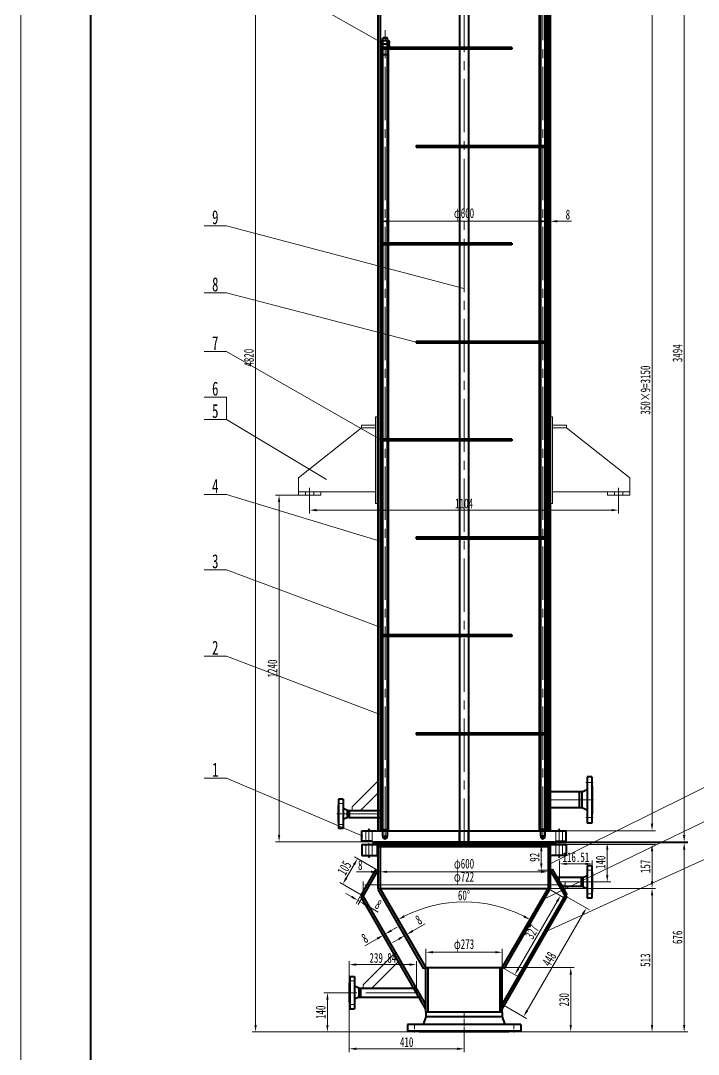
# Model space of a CAD drawing. Header units: millimetres. Extents: x 18786 to 26278, y -7394 to 15571.
# Drawn here: x 18786.2 to 19028.3, y -7113.3 to -6743.8 of the extents above; entities that cross this region are included whole.
import ezdxf

# ---------------------------------------------------------------- set-up
doc = ezdxf.new("R2010")
doc.units = ezdxf.units.MM
doc.linetypes.add('ACAD_ISO02W100', pattern=[15, 12, -3])
doc.linetypes.add('CENTER2', pattern=[28.575, 19.05, -3.175, 3.175, -3.175])
for name, color, linetype, lineweight in [('中心线', 1, 'CENTER2', 13), ('尺寸线', 5, 'Continuous', 13), ('文字', 6, 'Continuous', 13), ('粗实线', 7, 'Continuous', 40), ('细实线', 3, 'Continuous', 13), ('虚线', 8, 'ACAD_ISO02W100', 13), ('辅助线', 4, 'Continuous', 13)]:
    doc.layers.add(name, color=color, linetype=linetype, lineweight=lineweight)
doc.styles.add('样式1', font='', dxfattribs={"width": 0.67})
doc.styles.get('样式1').set_extended_font_data('NSimSun')
doc.dimstyles.new('ISO-25（10）', dxfattribs={"dimtxt": 3.5, "dimasz": 2.5, "dimexe": 1.25, "dimexo": 0, "dimtad": 1, "dimlfac": 10, "dimdsep": 46, "dimtxsty": '样式1', "dimcen": 0, "dimclrd": 256, "dimclre": 256, "dimclrt": 256, "dimazin": 2, "dimtfac": 1, "dimtmove": 0, "dimatfit": 3, "dimfxl": 1.25, "dimlwd": -1, "dimlwe": -1, "dimarcsym": 0})

# ---------------------------------------------------------------- blocks, each defined once
blk = doc.blocks.new('WN50-1')
at = {"layer": '中心线'}
for p, q in [((-62.5, 3), (-62.5, -23)), ((62.5, 3), (62.5, -23))]:
    blk.add_line(p, q, dxfattribs=at)
at = {"layer": '粗实线'}
for p, q in [((-49.3, 0), (-51.3, -2)), ((49.3, 0), (-49.3, 0)), ((49.3, 0), (51.3, -2)), ((-82.5, -2), (-82.5, -18)), ((82.5, -2), (-82.5, -2)), ((82.5, -18), (-82.5, -18)), ((-36.8, -18), (-28.5, -37)), ((28.5, -37), (37.2, -18)), ((82.5, -2), (82.5, -18)), ((-28.5, -37), (-28.5, -45)), ((28.5, -37), (-28.5, -37)), ((-28.5, -45), (28.5, -45)), ((28.5, -37), (28.5, -45))]:
    blk.add_line(p, q, dxfattribs=at)
blk = doc.blocks.new('WN20-1')
at = {"layer": '中心线'}
for p, q in [((-37.5, -20), (-37.5, 0)), ((0, -42), (0, 4)), ((37.5, -20), (37.5, 0))]:
    blk.add_line(p, q, dxfattribs=at)
at = {"layer": '粗实线'}
for p, q in [((-31, -2), (-29, 0)), ((-29, 0), (29, 0)), ((31, -2), (29, 0)), ((-52.5, -2), (52.5, -2)), ((-52.5, -18), (-52.5, -2)), ((-52.5, -18), (52.5, -18)), ((-12.5, -34), (-20, -18)), ((12.5, -34), (-12.5, -34)), ((-12.5, -34), (-12.5, -40)), ((12.5, -34), (20, -18)), ((12.5, -40), (12.5, -34)), ((52.5, -18), (52.5, -2)), ((-12.5, -40), (12.5, -40))]:
    blk.add_line(p, q, dxfattribs=at)
blk = doc.blocks.new('A$C75AC62F1')
at = {"layer": '粗实线'}
for p, q in [((0, 3.5), (0, 8.5)), ((27.4, 12), (4.6, 12)), ((27.4, 0), (4.6, 0)), ((8, 1.4), (8, 10.6)), ((24, 1.4), (24, 10.6)), ((32, 3.5), (32, 8.5))]:
    blk.add_line(p, q, dxfattribs=at)
for centre, radius, start, end in [((4.6, 7.2), 4.81, 45.6182, 164.3366), ((4.6, 4.8), 4.81, 195.6634, 314.3818), ((16, -12), 24, 70.5288, 109.4712), ((16, 24), 24, 250.5288, 289.4712), ((27.4, 7.2), 4.81, 15.6634, 134.3818), ((27.4, 4.8), 4.81, 225.6182, 344.3366)]:
    blk.add_arc(centre, radius, start, end, dxfattribs=at)
blk = doc.blocks.new('耳座C2-2')
at = {"layer": '中心线'}
blk.add_line((0, 2.6), (0, -1.4), dxfattribs=at)
at = {"layer": '细实线'}
for p, q in [((-24.2, 28), (-23.6, 28)), ((-24.2, 28), (-24.2, -3)), ((-23.6, 28), (-23.6, -3)), ((-23.6, 25), (-18.6, 25)), ((-23.6, 24), (-18.6, 24)), ((-18.6, 24), (-18.6, 25)), ((4, 6.2), (-18.6, 24)), ((4, 1.2), (4, 6.2)), ((4, 1.2), (-23.6, 1.2)), ((-4, 1.2), (-4, 0)), ((4, 0), (-4, 0)), ((4, 1.2), (4, 0)), ((-24.2, -3), (-23.6, -3))]:
    blk.add_line(p, q, dxfattribs=at)
at = {"layer": '虚线'}
for p, q in [((-1.5, 1.2), (-1.5, 0)), ((1.5, 1.2), (1.5, 0))]:
    blk.add_line(p, q, dxfattribs=at)
blk = doc.blocks.new('*D122')
at = {"layer": 'Defpoints', "color": 0}
for p in [(18974.57, -6815.48), (18914.57, -6818.39), (18974.57, -6818.39)]:
    blk.add_point(p, dxfattribs=at)
at = {"layer": '尺寸线'}
for p, q in [((18914.57, -6818.39), (18914.57, -6814.23)), ((18917.07, -6815.48), (18972.07, -6815.48)), ((18974.57, -6818.39), (18974.57, -6814.23))]:
    blk.add_line(p, q, dxfattribs=at)
for points in [[(18917.07, -6815.07), (18917.07, -6815.9), (18914.57, -6815.48)], [(18972.07, -6815.07), (18972.07, -6815.9), (18974.57, -6815.48)]]:
    blk.add_solid(points, dxfattribs=at)
at = {"layer": '尺寸线', "insert": (18944.57, -6813.04), "char_height": 3.5, "attachment_point": 5, "style": '样式1'}
blk.add_mtext('φ600', dxfattribs=at)
blk = doc.blocks.new('*D123')
at = {"layer": 'Defpoints', "color": 0}
for p in [(18870.09, -6623.24), (18937.36, -6623.24), (18928.57, -7105.24)]:
    blk.add_point(p, dxfattribs=at)
at = {"layer": '尺寸线'}
for p, q in [((18937.36, -6623.24), (18868.84, -6623.24)), ((18870.09, -7102.74), (18870.09, -6625.74)), ((18928.57, -7105.24), (18868.84, -7105.24))]:
    blk.add_line(p, q, dxfattribs=at)
for points in [[(18869.67, -6625.74), (18870.5, -6625.74), (18870.09, -6623.24)], [(18869.67, -7102.74), (18870.5, -7102.74), (18870.09, -7105.24)]]:
    blk.add_solid(points, dxfattribs=at)
at = {"layer": '尺寸线', "insert": (18867.71, -6864.24), "char_height": 3.5, "attachment_point": 5, "rotation": 90, "style": '样式1'}
blk.add_mtext('4820', dxfattribs=at)
blk = doc.blocks.new('*D124')
at = {"layer": 'Defpoints', "color": 0}
for p in [(18974.27, -6718.34), (18974.57, -7033.34), (19011.74, -7033.34)]:
    blk.add_point(p, dxfattribs=at)
at = {"layer": '尺寸线'}
for p, q in [((18974.27, -6718.34), (19012.99, -6718.34)), ((19011.74, -6720.84), (19011.74, -7030.84)), ((18974.57, -7033.34), (19012.99, -7033.34))]:
    blk.add_line(p, q, dxfattribs=at)
for points in [[(19011.32, -6720.84), (19012.16, -6720.84), (19011.74, -6718.34)], [(19011.32, -7030.84), (19012.16, -7030.84), (19011.74, -7033.34)]]:
    blk.add_solid(points, dxfattribs=at)
at = {"layer": '尺寸线', "insert": (19009.37, -6875.84), "char_height": 3.5, "attachment_point": 5, "rotation": 90, "style": '样式1'}
blk.add_mtext('350×9=3150', dxfattribs=at)
blk = doc.blocks.new('*D125')
at = {"layer": 'Defpoints', "color": 0}
for p in [(18976.88, -6687.94), (18976.67, -7037.34), (19023.22, -7037.34)]:
    blk.add_point(p, dxfattribs=at)
at = {"layer": '尺寸线'}
for p, q in [((18976.88, -6687.94), (19024.47, -6687.94)), ((19023.22, -6690.44), (19023.22, -7034.84)), ((18976.67, -7037.34), (19024.47, -7037.34))]:
    blk.add_line(p, q, dxfattribs=at)
for points in [[(19022.8, -6690.44), (19023.64, -6690.44), (19023.22, -6687.94)], [(19022.8, -7034.84), (19023.64, -7034.84), (19023.22, -7037.34)]]:
    blk.add_solid(points, dxfattribs=at)
at = {"layer": '尺寸线', "insert": (19020.85, -6862.64), "char_height": 3.5, "attachment_point": 5, "rotation": 90, "style": '样式1'}
blk.add_mtext('3494', dxfattribs=at)
blk = doc.blocks.new('*D120')
at = {"layer": 'Defpoints', "color": 0}
for p in [(18889.37, -6913.68), (18999.77, -6913.68), (18999.77, -6918.74)]:
    blk.add_point(p, dxfattribs=at)
at = {"layer": '尺寸线'}
for p, q in [((18889.37, -6913.68), (18889.37, -6919.99)), ((18999.77, -6913.68), (18999.77, -6919.99)), ((18891.87, -6918.74), (18997.27, -6918.74))]:
    blk.add_line(p, q, dxfattribs=at)
for points in [[(18891.87, -6918.32), (18891.87, -6919.15), (18889.37, -6918.74)], [(18997.27, -6918.32), (18997.27, -6919.15), (18999.77, -6918.74)]]:
    blk.add_solid(points, dxfattribs=at)
at = {"layer": '尺寸线', "insert": (18944.57, -6916.36), "char_height": 3.5, "attachment_point": 5, "style": '样式1'}
blk.add_mtext('1104', dxfattribs=at)
blk = doc.blocks.new('*D121')
at = {"layer": 'Defpoints', "color": 0}
for p in [(18885.37, -6913.34), (18878.48, -7037.34), (18912.47, -7037.34)]:
    blk.add_point(p, dxfattribs=at)
at = {"layer": '尺寸线'}
for p, q in [((18885.37, -6913.34), (18877.23, -6913.34)), ((18878.48, -6915.84), (18878.48, -7034.84)), ((18912.47, -7037.34), (18877.23, -7037.34))]:
    blk.add_line(p, q, dxfattribs=at)
for points in [[(18878.07, -6915.84), (18878.9, -6915.84), (18878.48, -6913.34)], [(18878.07, -7034.84), (18878.9, -7034.84), (18878.48, -7037.34)]]:
    blk.add_solid(points, dxfattribs=at)
at = {"layer": '尺寸线', "insert": (18876.11, -6975.34), "char_height": 3.5, "attachment_point": 5, "rotation": 90, "style": '样式1'}
blk.add_mtext('1240', dxfattribs=at)
blk = doc.blocks.new('WN250-1')
at = {"layer": '中心线'}
for p, q in [((-177.5, -30), (-177.5, 2)), ((0, -74), (0, 6)), ((177.5, -30), (177.5, 2))]:
    blk.add_line(p, q, dxfattribs=at)
at = {"layer": '粗实线'}
for p, q in [((-160, 0), (160, 0)), ((-202.5, -2), (202.5, -2)), ((-202.5, -26), (-202.5, -2)), ((-202.5, -26), (202.5, -26)), ((-162, -2), (-160, 0)), ((-136.5, -54), (-146, -26)), ((136.5, -54), (146, -26)), ((162, -2), (160, 0)), ((202.5, -26), (202.5, -2)), ((-136.5, -54), (136.5, -54)), ((-136.5, -70), (-136.5, -54)), ((-136.5, -70), (136.5, -70)), ((136.5, -70), (136.5, -54))]:
    blk.add_line(p, q, dxfattribs=at)
blk = doc.blocks.new('WN25-1')
at = {"layer": '中心线'}
for p, q in [((-42.5, 1), (-42.5, -21)), ((42.5, 1), (42.5, -21))]:
    blk.add_line(p, q, dxfattribs=at)
at = {"layer": '粗实线'}
for p, q in [((-34, 0), (-36, -2)), ((-34, 0), (34, 0)), ((34, 0), (36, -2)), ((-57.5, -2), (57.5, -2)), ((-57.5, -2), (-57.5, -18)), ((-57.5, -18), (57.5, -18)), ((-16, -34), (-23, -18)), ((-16, -34), (16, -34)), ((-16, -34), (16, -34)), ((-16, -34), (-16, -40)), ((16, -34), (23, -18)), ((16, -34), (16, -40)), ((57.5, -2), (57.5, -18)), ((-16, -40), (16, -40)), ((-16, -40), (16, -40))]:
    blk.add_line(p, q, dxfattribs=at)
blk = doc.blocks.new('*D129')
at = {"layer": 'Defpoints', "color": 0}
for p in [(18958.22, -7076.78), (18930.92, -7085.62), (18958.22, -7085.62)]:
    blk.add_point(p, dxfattribs=at)
at = {"layer": '尺寸线'}
for p, q in [((18930.92, -7085.62), (18930.92, -7075.53)), ((18958.22, -7085.62), (18958.22, -7075.53)), ((18933.42, -7076.78), (18955.72, -7076.78))]:
    blk.add_line(p, q, dxfattribs=at)
for points in [[(18933.42, -7076.36), (18933.42, -7077.19), (18930.92, -7076.78)], [(18955.72, -7076.36), (18955.72, -7077.19), (18958.22, -7076.78)]]:
    blk.add_solid(points, dxfattribs=at)
at = {"layer": '尺寸线', "insert": (18944.57, -7074.33), "char_height": 3.5, "attachment_point": 5, "style": '样式1'}
blk.add_mtext('φ273', dxfattribs=at)
blk = doc.blocks.new('*D130')
at = {"layer": 'Defpoints', "color": 0}
for p in [(18974.57, -7048.02), (18914.57, -7049.89), (18974.57, -7049.89)]:
    blk.add_point(p, dxfattribs=at)
at = {"layer": '尺寸线'}
for p, q in [((18914.57, -7049.89), (18914.57, -7046.77)), ((18917.07, -7048.02), (18972.07, -7048.02)), ((18974.57, -7049.89), (18974.57, -7046.77))]:
    blk.add_line(p, q, dxfattribs=at)
for points in [[(18917.07, -7047.6), (18917.07, -7048.44), (18914.57, -7048.02)], [(18972.07, -7047.6), (18972.07, -7048.44), (18974.57, -7048.02)]]:
    blk.add_solid(points, dxfattribs=at)
at = {"layer": '尺寸线', "insert": (18944.57, -7045.58), "char_height": 3.5, "attachment_point": 5, "style": '样式1'}
blk.add_mtext('φ600', dxfattribs=at)
blk = doc.blocks.new('*D131')
at = {"layer": 'Defpoints', "color": 0}
for p in [(18913.77, -7048.02), (18913.77, -7049.82), (18914.57, -7049.82)]:
    blk.add_point(p, dxfattribs=at)
at = {"layer": '尺寸线'}
for p, q in [((18911.27, -7048.02), (18906.19, -7048.02)), ((18913.77, -7049.82), (18913.77, -7046.77)), ((18914.57, -7048.02), (18913.77, -7048.02)), ((18914.57, -7049.82), (18914.57, -7046.77)), ((18917.07, -7048.02), (18919.57, -7048.02))]:
    blk.add_line(p, q, dxfattribs=at)
for points in [[(18911.27, -7047.6), (18911.27, -7048.44), (18913.77, -7048.02)], [(18917.07, -7047.6), (18917.07, -7048.44), (18914.57, -7048.02)]]:
    blk.add_solid(points, dxfattribs=at)
at = {"layer": '尺寸线', "insert": (18907.48, -7045.65), "char_height": 3.5, "attachment_point": 5, "style": '样式1'}
blk.add_mtext('8', dxfattribs=at)
blk = doc.blocks.new('*D132')
at = {"layer": 'Defpoints', "color": 0}
for p in [(18972.17, -7038.24), (18975.47, -7038.24), (18975.37, -7047.44)]:
    blk.add_point(p, dxfattribs=at)
at = {"layer": '尺寸线'}
for p, q in [((18975.47, -7038.24), (18970.92, -7038.24)), ((18972.17, -7044.94), (18972.17, -7040.74)), ((18975.37, -7047.44), (18970.92, -7047.44))]:
    blk.add_line(p, q, dxfattribs=at)
for points in [[(18971.75, -7040.74), (18972.58, -7040.74), (18972.17, -7038.24)], [(18971.75, -7044.94), (18972.58, -7044.94), (18972.17, -7047.44)]]:
    blk.add_solid(points, dxfattribs=at)
at = {"layer": '尺寸线', "insert": (18969.79, -7042.84), "char_height": 3.5, "attachment_point": 5, "rotation": 90, "style": '样式1'}
blk.add_mtext('92', dxfattribs=at)
blk = doc.blocks.new('*D133')
at = {"layer": 'Defpoints', "color": 0}
for p in [(18976.23, -7037.64), (18989.49, -7051.64), (18995.73, -7051.64)]:
    blk.add_point(p, dxfattribs=at)
at = {"layer": '尺寸线'}
for p, q in [((18976.23, -7037.64), (18996.98, -7037.64)), ((18995.73, -7040.14), (18995.73, -7049.14)), ((18989.49, -7051.64), (18996.98, -7051.64))]:
    blk.add_line(p, q, dxfattribs=at)
for points in [[(18995.32, -7040.14), (18996.15, -7040.14), (18995.73, -7037.64)], [(18995.32, -7049.14), (18996.15, -7049.14), (18995.73, -7051.64)]]:
    blk.add_solid(points, dxfattribs=at)
at = {"layer": '尺寸线', "insert": (18993.36, -7044.64), "char_height": 3.5, "attachment_point": 5, "rotation": 90, "style": '样式1'}
blk.add_mtext('140', dxfattribs=at)
blk = doc.blocks.new('*D134')
at = {"layer": 'Defpoints', "color": 0}
for p in [(18990.37, -7045.18), (18978.72, -7051.64), (18990.37, -7051.64)]:
    blk.add_point(p, dxfattribs=at)
at = {"layer": '尺寸线'}
for p, q in [((18978.72, -7051.64), (18978.72, -7043.93)), ((18981.22, -7045.18), (18987.87, -7045.18)), ((18990.37, -7051.64), (18990.37, -7043.93))]:
    blk.add_line(p, q, dxfattribs=at)
for points in [[(18981.22, -7044.76), (18981.22, -7045.59), (18978.72, -7045.18)], [(18987.87, -7044.76), (18987.87, -7045.59), (18990.37, -7045.18)]]:
    blk.add_solid(points, dxfattribs=at)
at = {"layer": '尺寸线', "insert": (18984.54, -7042.8), "char_height": 3.5, "attachment_point": 5, "style": '样式1'}
blk.add_mtext('116.51', dxfattribs=at)
blk = doc.blocks.new('*D135')
at = {"layer": 'Defpoints', "color": 0}
for p in [(18976.67, -7037.64), (18960.57, -7105.24), (19023.22, -7105.24)]:
    blk.add_point(p, dxfattribs=at)
at = {"layer": '尺寸线'}
for p, q in [((18976.67, -7037.64), (19024.47, -7037.64)), ((19023.22, -7040.14), (19023.22, -7102.74)), ((18960.57, -7105.24), (19024.47, -7105.24))]:
    blk.add_line(p, q, dxfattribs=at)
for points in [[(19022.8, -7040.14), (19023.64, -7040.14), (19023.22, -7037.64)], [(19022.8, -7102.74), (19023.64, -7102.74), (19023.22, -7105.24)]]:
    blk.add_solid(points, dxfattribs=at)
at = {"layer": '尺寸线', "insert": (19020.85, -7071.44), "char_height": 3.5, "attachment_point": 5, "rotation": 90, "style": '样式1'}
blk.add_mtext('676', dxfattribs=at)
blk = doc.blocks.new('*D136')
at = {"layer": 'Defpoints', "color": 0}
for p in [(18974.07, -7038.24), (18970.6, -7053.94), (19011.74, -7053.94)]:
    blk.add_point(p, dxfattribs=at)
at = {"layer": '尺寸线'}
for p, q in [((18974.07, -7038.24), (19012.99, -7038.24)), ((19011.74, -7040.74), (19011.74, -7051.44)), ((18970.6, -7053.94), (19012.99, -7053.94))]:
    blk.add_line(p, q, dxfattribs=at)
for points in [[(19011.32, -7040.74), (19012.16, -7040.74), (19011.74, -7038.24)], [(19011.32, -7051.44), (19012.16, -7051.44), (19011.74, -7053.94)]]:
    blk.add_solid(points, dxfattribs=at)
at = {"layer": '尺寸线', "insert": (19009.37, -7046.09), "char_height": 3.5, "attachment_point": 5, "rotation": 90, "style": '样式1'}
blk.add_mtext('157', dxfattribs=at)
blk = doc.blocks.new('*D137')
at = {"layer": 'Defpoints', "color": 0}
for p in [(18971.22, -7053.94), (18960.57, -7105.24), (19011.74, -7105.24)]:
    blk.add_point(p, dxfattribs=at)
at = {"layer": '尺寸线'}
for p, q in [((18971.22, -7053.94), (19012.99, -7053.94)), ((19011.74, -7056.44), (19011.74, -7102.74)), ((18960.57, -7105.24), (19012.99, -7105.24))]:
    blk.add_line(p, q, dxfattribs=at)
for points in [[(19011.32, -7056.44), (19012.16, -7056.44), (19011.74, -7053.94)], [(19011.32, -7102.74), (19012.16, -7102.74), (19011.74, -7105.24)]]:
    blk.add_solid(points, dxfattribs=at)
at = {"layer": '尺寸线', "insert": (19009.37, -7079.59), "char_height": 3.5, "attachment_point": 5, "rotation": 90, "style": '样式1'}
blk.add_mtext('513', dxfattribs=at)
blk = doc.blocks.new('*D138')
at = {"layer": 'Defpoints', "color": 0}
for p in [(18908.62, -7054.75), (18909.31, -7055.15), (18907.31, -7058.62)]:
    blk.add_point(p, dxfattribs=at)
at = {"layer": '尺寸线'}
for p, q in [((18904.45, -7056.97), (18902.29, -7055.72)), ((18908.62, -7054.75), (18905.99, -7059.3)), ((18909.31, -7055.15), (18906.69, -7059.7)), ((18906.62, -7058.22), (18907.31, -7058.62)), ((18909.48, -7059.87), (18913.88, -7062.41))]:
    blk.add_line(p, q, dxfattribs=at)
for points in [[(18904.66, -7056.61), (18904.25, -7057.33), (18906.62, -7058.22)], [(18909.69, -7059.51), (18909.27, -7060.23), (18907.31, -7058.62)]]:
    blk.add_solid(points, dxfattribs=at)
at = {"layer": '尺寸线', "insert": (18913.95, -7059.71), "char_height": 3.5, "attachment_point": 5, "rotation": 330, "style": '样式1'}
blk.add_mtext('8', dxfattribs=at)
blk = doc.blocks.new('*D139')
at = {"layer": 'Defpoints', "color": 0}
for p in [(18914.86, -7069.26), (18915.56, -7068.86), (18915.69, -7070.69)]:
    blk.add_point(p, dxfattribs=at)
at = {"layer": '尺寸线'}
for p, q in [((18918.55, -7069.04), (18920.72, -7067.79)), ((18913.53, -7071.94), (18909.13, -7074.48)), ((18914.86, -7069.26), (18916.32, -7071.78)), ((18915.56, -7068.86), (18917.01, -7071.38)), ((18916.39, -7070.29), (18915.69, -7070.69))]:
    blk.add_line(p, q, dxfattribs=at)
for points in [[(18913.32, -7071.58), (18913.74, -7072.3), (18915.69, -7070.69)], [(18918.34, -7068.68), (18918.76, -7069.4), (18916.39, -7070.29)]]:
    blk.add_solid(points, dxfattribs=at)
at = {"layer": '尺寸线', "insert": (18909.06, -7071.78), "char_height": 3.5, "attachment_point": 5, "rotation": 30, "style": '样式1'}
blk.add_mtext('8', dxfattribs=at)
blk = doc.blocks.new('*D140')
at = {"layer": 'Defpoints', "color": 0}
for p in [(18923.96, -7071.81), (18924.08, -7070.41), (18924.66, -7071.41)]:
    blk.add_point(p, dxfattribs=at)
at = {"layer": '尺寸线'}
for p, q in [((18926.25, -7069.16), (18930.64, -7066.62)), ((18923.96, -7071.81), (18922.76, -7069.73)), ((18923.39, -7070.81), (18924.08, -7070.41)), ((18924.66, -7071.41), (18923.46, -7069.33)), ((18921.22, -7072.06), (18919.06, -7073.31))]:
    blk.add_line(p, q, dxfattribs=at)
for points in [[(18921.01, -7071.7), (18921.43, -7072.42), (18923.39, -7070.81)], [(18926.04, -7068.8), (18926.45, -7069.52), (18924.08, -7070.41)]]:
    blk.add_solid(points, dxfattribs=at)
at = {"layer": '尺寸线', "insert": (18928.34, -7065.21), "char_height": 3.5, "attachment_point": 5, "rotation": 30, "style": '样式1'}
blk.add_mtext('8', dxfattribs=at)
blk = doc.blocks.new('*D141')
at = {"layer": 'Defpoints', "color": 0}
for p in [(18914.57, -7053.94), (18974.57, -7053.94), (18952.75, -7059.51), (18930.92, -7082.26), (18958.22, -7082.26)]:
    blk.add_point(p, dxfattribs=at)
at = {"layer": '尺寸线'}
blk.add_arc((18944.57, -7105.9), 47.1, 63.0415, 116.9585, dxfattribs=at)
for points in [[(18923.41, -7064.28), (18923.02, -7063.55), (18921.02, -7065.11)], [(18966.12, -7063.55), (18965.72, -7064.28), (18968.12, -7065.11)]]:
    blk.add_solid(points, dxfattribs=at)
at = {"layer": '尺寸线', "insert": (18944.57, -7056.42), "char_height": 3.5, "attachment_point": 5, "style": '样式1'}
blk.add_mtext('60°', dxfattribs=at)
blk = doc.blocks.new('*D142')
at = {"layer": 'Defpoints', "color": 0}
for p in [(18950.56, -7082.24), (18960.57, -7105.24), (18982.69, -7105.24)]:
    blk.add_point(p, dxfattribs=at)
at = {"layer": '尺寸线'}
for p, q in [((18950.56, -7082.24), (18983.94, -7082.24)), ((18982.69, -7084.74), (18982.69, -7102.74)), ((18960.57, -7105.24), (18983.94, -7105.24))]:
    blk.add_line(p, q, dxfattribs=at)
for points in [[(18982.27, -7084.74), (18983.11, -7084.74), (18982.69, -7082.24)], [(18982.27, -7102.74), (18983.11, -7102.74), (18982.69, -7105.24)]]:
    blk.add_solid(points, dxfattribs=at)
at = {"layer": '尺寸线', "insert": (18980.31, -7093.74), "char_height": 3.5, "attachment_point": 5, "rotation": 90, "style": '样式1'}
blk.add_mtext('230', dxfattribs=at)
blk = doc.blocks.new('*D143')
at = {"layer": 'Defpoints', "color": 0}
for p in [(18903.57, -7091.24), (18895.76, -7105.24), (18929.46, -7105.24)]:
    blk.add_point(p, dxfattribs=at)
at = {"layer": '尺寸线'}
for p, q in [((18903.57, -7091.24), (18894.51, -7091.24)), ((18895.76, -7093.74), (18895.76, -7102.74)), ((18929.46, -7105.24), (18894.51, -7105.24))]:
    blk.add_line(p, q, dxfattribs=at)
for points in [[(18895.34, -7093.74), (18896.17, -7093.74), (18895.76, -7091.24)], [(18895.34, -7102.74), (18896.17, -7102.74), (18895.76, -7105.24)]]:
    blk.add_solid(points, dxfattribs=at)
at = {"layer": '尺寸线', "insert": (18893.38, -7098.24), "char_height": 3.5, "attachment_point": 5, "rotation": 90, "style": '样式1'}
blk.add_mtext('140', dxfattribs=at)
blk = doc.blocks.new('*D144')
at = {"layer": 'Defpoints', "color": 0}
for p in [(18903.57, -7093.74), (18944.57, -7104.11), (18944.57, -7111.29)]:
    blk.add_point(p, dxfattribs=at)
at = {"layer": '尺寸线'}
for p, q in [((18903.57, -7093.74), (18903.57, -7112.54)), ((18944.57, -7104.11), (18944.57, -7112.54)), ((18906.07, -7111.29), (18942.07, -7111.29))]:
    blk.add_line(p, q, dxfattribs=at)
for points in [[(18906.07, -7110.87), (18906.07, -7111.71), (18903.57, -7111.29)], [(18942.07, -7110.87), (18942.07, -7111.71), (18944.57, -7111.29)]]:
    blk.add_solid(points, dxfattribs=at)
at = {"layer": '尺寸线', "insert": (18924.07, -7108.92), "char_height": 3.5, "attachment_point": 5, "style": '样式1'}
blk.add_mtext('410', dxfattribs=at)
blk = doc.blocks.new('*D145')
at = {"layer": 'Defpoints', "color": 0}
for p in [(18927.55, -7081.19), (18903.57, -7091.24), (18927.55, -7091.24)]:
    blk.add_point(p, dxfattribs=at)
at = {"layer": '尺寸线'}
for p, q in [((18903.57, -7091.24), (18903.57, -7079.94)), ((18906.07, -7081.19), (18925.05, -7081.19)), ((18927.55, -7091.24), (18927.55, -7079.94))]:
    blk.add_line(p, q, dxfattribs=at)
for points in [[(18906.07, -7080.77), (18906.07, -7081.6), (18903.57, -7081.19)], [(18925.05, -7080.77), (18925.05, -7081.6), (18927.55, -7081.19)]]:
    blk.add_solid(points, dxfattribs=at)
at = {"layer": '尺寸线', "insert": (18915.56, -7078.81), "char_height": 3.5, "attachment_point": 5, "style": '样式1'}
blk.add_mtext('239.84', dxfattribs=at)
blk = doc.blocks.new('*D146')
at = {"layer": 'Defpoints', "color": 0}
for p in [(18975.37, -6815.48), (18974.57, -6817.66), (18975.37, -6817.66)]:
    blk.add_point(p, dxfattribs=at)
at = {"layer": '尺寸线'}
for p, q in [((18972.07, -6815.48), (18969.57, -6815.48)), ((18974.57, -6817.66), (18974.57, -6814.23)), ((18974.57, -6815.48), (18975.37, -6815.48)), ((18975.37, -6817.66), (18975.37, -6814.23)), ((18977.87, -6815.48), (18982.95, -6815.48))]:
    blk.add_line(p, q, dxfattribs=at)
for points in [[(18972.07, -6815.07), (18972.07, -6815.9), (18974.57, -6815.48)], [(18977.87, -6815.07), (18977.87, -6815.9), (18975.37, -6815.48)]]:
    blk.add_solid(points, dxfattribs=at)
at = {"layer": '尺寸线', "insert": (18981.66, -6813.11), "char_height": 3.5, "attachment_point": 5, "style": '样式1'}
blk.add_mtext('8', dxfattribs=at)
blk = doc.blocks.new('*D147')
at = {"layer": 'Defpoints', "color": 0}
for p in [(18974.57, -7053.94), (18979.05, -7056.52), (18958.23, -7082.24)]:
    blk.add_point(p, dxfattribs=at)
at = {"layer": '尺寸线'}
for p, q in [((18974.57, -7053.94), (18980.13, -7057.15)), ((18963.96, -7082.66), (18977.8, -7058.69)), ((18958.23, -7082.24), (18963.79, -7085.45))]:
    blk.add_line(p, q, dxfattribs=at)
for points in [[(18977.43, -7058.48), (18978.16, -7058.89), (18979.05, -7056.52)], [(18963.6, -7082.45), (18964.32, -7082.86), (18962.71, -7084.82)]]:
    blk.add_solid(points, dxfattribs=at)
at = {"layer": '尺寸线', "insert": (18968.82, -7069.48), "char_height": 3.5, "attachment_point": 5, "rotation": 60, "style": '样式1'}
blk.add_mtext('327', dxfattribs=at)
blk = doc.blocks.new('*D148')
at = {"layer": 'Defpoints', "color": 0}
for p in [(18980.66, -7052.69), (18908.48, -7056.6), (18980.66, -7056.6)]:
    blk.add_point(p, dxfattribs=at)
at = {"layer": '尺寸线'}
for p, q in [((18908.48, -7056.6), (18908.48, -7051.44)), ((18910.98, -7052.69), (18978.16, -7052.69)), ((18980.66, -7056.6), (18980.66, -7051.44))]:
    blk.add_line(p, q, dxfattribs=at)
for points in [[(18910.98, -7052.27), (18910.98, -7053.11), (18908.48, -7052.69)], [(18978.16, -7052.27), (18978.16, -7053.11), (18980.66, -7052.69)]]:
    blk.add_solid(points, dxfattribs=at)
at = {"layer": '尺寸线', "insert": (18944.57, -7050.25), "char_height": 3.5, "attachment_point": 5, "style": '样式1'}
blk.add_mtext('φ722', dxfattribs=at)
blk = doc.blocks.new('*D149')
at = {"layer": 'Defpoints', "color": 0}
for p in [(18981.35, -7057), (18988.26, -7060.98), (18958.94, -7095.82)]:
    blk.add_point(p, dxfattribs=at)
at = {"layer": '尺寸线'}
for p, q in [((18981.35, -7057), (18989.34, -7061.61)), ((18967.09, -7097.64), (18987.01, -7063.15)), ((18958.94, -7095.82), (18966.92, -7100.43))]:
    blk.add_line(p, q, dxfattribs=at)
for points in [[(18986.64, -7062.94), (18987.37, -7063.36), (18988.26, -7060.98)], [(18966.73, -7097.43), (18967.45, -7097.85), (18965.84, -7099.81)]]:
    blk.add_solid(points, dxfattribs=at)
at = {"layer": '尺寸线', "insert": (18974.99, -7079.21), "char_height": 3.5, "attachment_point": 5, "rotation": 60, "style": '样式1'}
blk.add_mtext('448', dxfattribs=at)
blk = doc.blocks.new('*D150')
at = {"layer": 'Defpoints', "color": 0}
for p in [(18906.54, -7043.26), (18913.08, -7047.04), (18907.79, -7056.2)]:
    blk.add_point(p, dxfattribs=at)
at = {"layer": '尺寸线'}
for p, q in [((18902.5, -7050.26), (18905.29, -7045.43)), ((18913.08, -7047.04), (18905.46, -7042.64)), ((18907.79, -7056.2), (18900.17, -7051.8))]:
    blk.add_line(p, q, dxfattribs=at)
for points in [[(18904.93, -7045.22), (18905.65, -7045.64), (18906.54, -7043.26)], [(18902.14, -7050.05), (18902.86, -7050.47), (18901.25, -7052.43)]]:
    blk.add_solid(points, dxfattribs=at)
at = {"layer": '尺寸线', "insert": (18901.84, -7046.66), "char_height": 3.5, "attachment_point": 5, "rotation": 60, "style": '样式1'}
blk.add_mtext('105', dxfattribs=at)

msp = doc.modelspace()

# ---------------------------------------------------------------- linework, layer by layer
at = {"layer": '中心线'}
for p, q in [((18944.5691, -6621.7182), (18944.5691, -7037.6365)), ((18972.7691, -7036.5365), (18972.7691, -6714.3365)), ((18916.3691, -7036.5365), (18916.3691, -6747.1365)), ((18990.7691, -7022.3365), (18974.5691, -7022.3365)), ((18903.5691, -7027.3365), (18914.5691, -7027.3365)), ((18910.5691, -7037.2365), (18910.5691, -7032.6365)), ((18978.5691, -7037.2365), (18978.5691, -7032.6365)), ((18910.5691, -7037.7365), (18910.5691, -7042.9365)), ((18978.5691, -7037.7365), (18978.5691, -7042.9365)), ((18977.794, -7051.6365), (18990.7691, -7051.6365)), ((18928.4769, -7091.2365), (18903.1691, -7091.2365))]:
    msp.add_line(p, q, dxfattribs=at)
at = {"layer": '粗实线'}
for p, q in [((18811.156, -6563.9873), (18811.156, -7383.9873)), ((18942.9691, -6687.6365), (18942.9691, -7037.6365)), ((18946.1691, -6687.6365), (18946.1691, -7037.6365)), ((18913.7691, -6691.9365), (18913.7691, -7033.3365)), ((18914.5691, -6691.9365), (18914.5691, -7033.3365)), ((18974.5691, -6691.9365), (18974.5691, -7033.3365)), ((18975.3691, -6691.9365), (18975.3691, -7033.3365)), ((18971.5191, -7033.3365), (18971.5191, -6718.9365)), ((18971.8191, -7033.3365), (18971.8191, -6718.9365)), ((18971.9691, -7035.2365), (18971.9691, -6718.3365)), ((18973.5691, -7035.2365), (18973.5691, -6718.3365)), ((18973.7191, -7033.3365), (18973.7191, -6718.9365)), ((18974.0191, -7033.3365), (18974.0191, -6718.9365)), ((18915.6691, -6749.9365), (18915.5691, -6750.0365)), ((18915.5691, -6750.9365), (18915.5691, -6750.0365)), ((18917.1691, -6750.0365), (18915.5691, -6750.0365)), ((18917.0691, -6749.9365), (18915.6691, -6749.9365)), ((18917.0691, -6749.9365), (18917.1691, -6750.0365)), ((18917.1691, -6750.9365), (18917.1691, -6750.0365)), ((18961.6691, -6753.3365), (18914.8691, -6753.3365)), ((18914.8691, -6753.3365), (18914.8691, -6753.9365)), ((18961.6691, -6753.9365), (18914.8691, -6753.9365)), ((18915.1191, -7033.3365), (18915.1191, -6753.9365)), ((18915.4191, -7033.3365), (18915.4191, -6753.9365)), ((18915.5341, -6753.9365), (18915.5341, -6753.3365)), ((18915.5691, -7035.2365), (18915.5691, -6753.3365)), ((18917.1691, -7035.2365), (18917.1691, -6753.3365)), ((18917.2041, -6753.9365), (18917.2041, -6753.3365)), ((18917.3191, -7033.3365), (18917.3191, -6753.9365)), ((18917.6191, -7033.3365), (18917.6191, -6753.9365)), ((18961.6691, -6753.3365), (18961.6691, -6753.9365)), ((18917.1691, -6755.9365), (18915.5691, -6755.9365)), ((18927.4691, -6788.3365), (18974.2691, -6788.3365)), ((18927.4691, -6788.3365), (18927.4691, -6788.9365)), ((18927.4691, -6788.9365), (18974.2691, -6788.9365)), ((18974.2691, -6788.3365), (18974.2691, -6788.9365)), ((18961.6691, -6823.3365), (18914.8691, -6823.3365)), ((18914.8691, -6823.3365), (18914.8691, -6823.9365)), ((18961.6691, -6823.9365), (18914.8691, -6823.9365)), ((18961.6691, -6823.3365), (18961.6691, -6823.9365)), ((18927.4691, -6858.3365), (18974.2691, -6858.3365)), ((18927.4691, -6858.3365), (18927.4691, -6858.9365)), ((18927.4691, -6858.9365), (18974.2691, -6858.9365)), ((18974.2691, -6858.3365), (18974.2691, -6858.9365)), ((18961.6691, -6893.3365), (18914.8691, -6893.3365)), ((18914.8691, -6893.3365), (18914.8691, -6893.9365)), ((18961.6691, -6893.9365), (18914.8691, -6893.9365)), ((18961.6691, -6893.3365), (18961.6691, -6893.9365)), ((18927.4691, -6928.3365), (18974.2691, -6928.3365)), ((18927.4691, -6928.3365), (18927.4691, -6928.9365)), ((18927.4691, -6928.9365), (18974.2691, -6928.9365)), ((18974.2691, -6928.3365), (18974.2691, -6928.9365)), ((18961.6691, -6963.3365), (18914.8691, -6963.3365)), ((18914.8691, -6963.3365), (18914.8691, -6963.9365)), ((18961.6691, -6963.9365), (18914.8691, -6963.9365)), ((18961.6691, -6963.3365), (18961.6691, -6963.9365)), ((18927.4691, -6998.3365), (18974.2691, -6998.3365)), ((18927.4691, -6998.3365), (18927.4691, -6998.9365)), ((18927.4691, -6998.9365), (18974.2691, -6998.9365)), ((18974.2691, -6998.3365), (18974.2691, -6998.9365)), ((18985.8691, -7019.4865), (18974.5691, -7019.4865)), ((18903.5691, -7026.0865), (18914.5691, -7026.0865)), ((18985.8691, -7025.1865), (18974.5691, -7025.1865)), ((18903.5691, -7028.5865), (18914.5691, -7028.5865)), ((18908.0691, -7033.3365), (18981.0691, -7033.3365)), ((18908.0691, -7037.0365), (18908.0691, -7033.3365)), ((18915.5691, -7032.9365), (18917.1691, -7032.9365)), ((18942.9491, -7037.0365), (18942.9491, -7033.4365)), ((18946.1891, -7037.0365), (18946.1891, -7033.4365)), ((18973.5691, -7032.9365), (18971.9691, -7032.9365)), ((18981.0691, -7037.0365), (18981.0691, -7033.3365)), ((18911.7691, -7037.0365), (18908.0691, -7037.0365)), ((18908.0691, -7038.2365), (18908.0691, -7042.2365)), ((18908.0691, -7038.2365), (18981.0691, -7038.2365)), ((18912.0691, -7037.3365), (18911.7691, -7037.0365)), ((18912.0691, -7037.3365), (18911.7691, -7037.0365)), ((18912.0691, -7037.9365), (18911.7691, -7038.2365)), ((18912.0691, -7037.9365), (18911.7691, -7038.2365)), ((18912.0691, -7037.6365), (18977.0691, -7037.6365)), ((18912.0691, -7037.6365), (18912.0691, -7038.2365)), ((18912.4691, -7037.3365), (18976.6691, -7037.3365)), ((18913.6691, -7041.9365), (18913.6691, -7038.2365)), ((18914.5691, -7038.2365), (18914.5691, -7037.6365)), ((18915.5691, -7035.2365), (18917.1691, -7035.2365)), ((18915.6691, -7035.3365), (18915.5691, -7035.2365)), ((18915.5691, -7035.7365), (18917.1691, -7035.7365)), ((18915.6691, -7035.3365), (18917.0691, -7035.3365)), ((18915.6691, -7035.8365), (18915.6691, -7035.3365)), ((18917.0691, -7035.8365), (18915.6691, -7035.8365)), ((18915.6691, -7035.8365), (18916.3691, -7036.2406)), ((18917.0691, -7035.8365), (18916.3691, -7036.2406)), ((18917.0691, -7035.3365), (18917.1691, -7035.2365)), ((18917.0691, -7035.8365), (18917.0691, -7035.3365)), ((18942.9691, -7037.6365), (18946.1691, -7037.6365)), ((18942.9691, -7037.6365), (18946.1691, -7037.6365)), ((18973.5691, -7035.2365), (18971.9691, -7035.2365)), ((18972.0691, -7035.3365), (18971.9691, -7035.2365)), ((18973.5691, -7035.7365), (18971.9691, -7035.7365)), ((18973.4691, -7035.3365), (18972.0691, -7035.3365)), ((18972.0691, -7035.8365), (18972.0691, -7035.3365)), ((18972.0691, -7035.8365), (18972.7691, -7036.2406)), ((18972.0691, -7035.8365), (18973.4691, -7035.8365)), ((18973.4691, -7035.8365), (18972.7691, -7036.2406)), ((18973.4691, -7035.3365), (18973.5691, -7035.2365)), ((18973.4691, -7035.8365), (18973.4691, -7035.3365)), ((18974.5691, -7038.2365), (18974.5691, -7037.6365)), ((18975.4691, -7041.9365), (18975.4691, -7038.2365)), ((18977.0691, -7037.3365), (18977.3691, -7037.0365)), ((18977.0691, -7037.3365), (18977.3691, -7037.0365)), ((18977.0691, -7037.3365), (18977.3691, -7037.0365)), ((18977.0691, -7037.3365), (18977.3691, -7037.0365)), ((18977.0691, -7037.6365), (18977.0691, -7038.2365)), ((18977.0691, -7037.9365), (18977.3691, -7038.2365)), ((18977.0691, -7037.9365), (18977.3691, -7038.2365)), ((18977.3691, -7037.0365), (18981.0691, -7037.0365)), ((18981.0691, -7038.2365), (18981.0691, -7042.2365)), ((18908.0691, -7042.2365), (18913.1495, -7042.2365)), ((18913.7691, -7038.9365), (18913.7691, -7053.9365)), ((18913.7691, -7038.9365), (18975.3691, -7038.9365)), ((18914.5691, -7038.9365), (18914.5691, -7053.9365)), ((18974.5691, -7038.9365), (18974.5691, -7053.9365)), ((18975.3691, -7038.9365), (18975.3691, -7053.9365)), ((18981.0691, -7042.2365), (18975.9887, -7042.2365)), ((18913.0763, -7047.0365), (18907.7862, -7056.1992)), ((18913.7691, -7047.4365), (18908.479, -7056.5992)), ((18975.3691, -7047.4365), (18980.6592, -7056.5992)), ((18976.062, -7047.0365), (18981.3521, -7056.1992)), ((18986.3691, -7050.0365), (18976.8702, -7050.0365)), ((18986.3691, -7053.2365), (18978.7178, -7053.2365)), ((18908.479, -7056.5992), (18907.7862, -7056.1992)), ((18908.479, -7056.5992), (18907.7862, -7056.9992)), ((18930.9191, -7097.0666), (18907.7862, -7056.9992)), ((18930.8937, -7095.4226), (18908.479, -7056.5992)), ((18913.7691, -7053.9365), (18975.3691, -7053.9365)), ((18930.2263, -7082.6555), (18913.8763, -7054.3365)), ((18930.9191, -7082.2555), (18914.5691, -7053.9365)), ((18958.2191, -7082.2555), (18974.5691, -7053.9365)), ((18958.2191, -7097.0666), (18981.3521, -7056.9992)), ((18958.2446, -7095.4226), (18980.6592, -7056.5992)), ((18958.912, -7082.6555), (18975.262, -7054.3365)), ((18980.6592, -7056.5992), (18981.3521, -7056.1992)), ((18980.6592, -7056.5992), (18981.3521, -7056.9992)), ((18930.9191, -7098.2365), (18930.9191, -7082.2365)), ((18930.9191, -7082.2365), (18958.2191, -7082.2365)), ((18931.7191, -7098.2365), (18931.7191, -7082.2365)), ((18957.4191, -7098.2365), (18957.4191, -7082.2365)), ((18958.2191, -7098.2365), (18958.2191, -7082.2365)), ((18907.5691, -7089.6365), (18927.5531, -7089.6365)), ((18907.5691, -7092.8365), (18929.4006, -7092.8365))]:
    msp.add_line(p, q, dxfattribs=at)
at = {"layer": '细实线'}
for p, q in [((18915.2325, -6751.6553), (18859.6782, -6720.2201)), ((18915.6691, -6750.0365), (18915.6691, -6750.9365)), ((18917.0691, -6750.0365), (18917.0691, -6750.9365)), ((18915.6691, -6753.3365), (18915.6691, -6755.9365)), ((18917.0691, -6753.3365), (18917.0691, -6755.9365)), ((18859.6782, -6817.0833), (18851.6782, -6817.0833)), ((18944.4684, -6839.5582), (18859.6782, -6817.0833)), ((18859.6782, -6841.0787), (18851.6782, -6841.0787)), ((18927.4691, -6858.6365), (18859.6782, -6841.0787)), ((18859.6782, -6862.0439), (18851.6782, -6862.0439)), ((18914.8691, -6893.6365), (18859.6782, -6862.0439)), ((18859.6782, -6878.3302), (18851.6782, -6878.3302)), ((18859.6782, -6878.3302), (18859.6782, -6886.3302)), ((18859.6782, -6886.3302), (18851.6782, -6886.3302)), ((18895.3946, -6907.7806), (18859.6782, -6886.3302)), ((18859.6782, -6913.1315), (18851.6782, -6913.1315)), ((18915.3308, -6930.0127), (18859.6782, -6913.1315)), ((18859.6782, -6940.0421), (18851.6782, -6940.0421)), ((18915.5691, -6960.9721), (18859.6782, -6940.0421)), ((18859.6782, -6970.8989), (18851.6782, -6970.8989)), ((18914.2927, -6991.6996), (18859.6782, -6970.8989)), ((18975.3691, -7045.1755), (19042.471, -7011.8811)), ((18859.6782, -7014.5074), (18851.6782, -7014.5074)), ((18908.444, -7035.3081), (18859.6782, -7014.5074)), ((18904.5691, -7024.8439), (18913.7691, -7015.6439)), ((18907.5691, -7026.0865), (18913.7691, -7019.8865)), ((18904.5691, -7026.0865), (18904.5691, -7024.8439)), ((18973.3415, -7057.6628), (19042.471, -7024.2733)), ((18910.2863, -7032.6537), (18910.852, -7033.2193)), ((18910.2863, -7033.2193), (18910.852, -7032.6537)), ((18915.6691, -7035.2365), (18915.6691, -7032.9365)), ((18917.0691, -7035.2365), (18917.0691, -7032.9365)), ((18942.8914, -7033.3365), (18942.9491, -7033.4365)), ((18942.9491, -7033.4365), (18942.9691, -7033.4365)), ((18946.1891, -7033.4365), (18946.1691, -7033.4365)), ((18946.2469, -7033.3365), (18946.1891, -7033.4365)), ((18972.0691, -7035.2365), (18972.0691, -7032.9365)), ((18973.4691, -7035.2365), (18973.4691, -7032.9365)), ((18978.852, -7032.6537), (18978.2863, -7033.2193)), ((18978.852, -7033.2193), (18978.2863, -7032.6537)), ((18912.0691, -7037.3365), (18912.0691, -7037.6365)), ((18912.0691, -7037.6365), (18914.7691, -7037.6365)), ((18914.5691, -7037.6365), (18914.5691, -7037.3365)), ((18915.5691, -7035.2365), (18915.5691, -7035.7365)), ((18917.1691, -7035.2365), (18917.1691, -7035.7365)), ((18942.6491, -7037.3365), (18942.9491, -7037.0365)), ((18942.6491, -7037.3365), (18942.9691, -7037.6365)), ((18942.9491, -7037.0365), (18942.9691, -7037.0365)), ((18946.1891, -7037.0365), (18946.1691, -7037.0365)), ((18946.4891, -7037.3365), (18946.1691, -7037.6365)), ((18946.4891, -7037.3365), (18946.1891, -7037.0365)), ((18971.9691, -7035.2365), (18971.9691, -7035.7365)), ((18973.5691, -7035.2365), (18973.5691, -7035.7365)), ((18977.0691, -7037.6365), (18974.3691, -7037.6365)), ((18974.3753, -7069.0833), (19042.471, -7038.0995)), ((18974.5691, -7037.6365), (18974.5691, -7037.3365)), ((18977.0691, -7037.3365), (18977.0691, -7037.6365)), ((18910.2863, -7042.9193), (18910.852, -7042.3537)), ((18910.2863, -7042.3537), (18910.852, -7042.9193)), ((18913.1495, -7042.2365), (18913.6691, -7041.9365)), ((18913.1495, -7042.2365), (18913.7691, -7042.8365)), ((18913.7691, -7038.9365), (18913.6691, -7038.9365)), ((18913.6691, -7041.9365), (18913.7691, -7041.9365)), ((18975.3691, -7038.9365), (18975.4691, -7038.9365)), ((18975.4691, -7041.9365), (18975.3691, -7041.9365)), ((18975.9887, -7042.2365), (18975.3691, -7042.8365)), ((18975.9887, -7042.2365), (18975.4691, -7041.9365)), ((18978.852, -7042.9193), (18978.2863, -7042.3537)), ((18978.852, -7042.3537), (18978.2863, -7042.9193)), ((18913.7691, -7047.4365), (18913.0763, -7047.0365)), ((18975.3691, -7047.4365), (18976.062, -7047.0365)), ((18914.5691, -7053.9365), (18913.8763, -7054.3365)), ((18974.5691, -7053.9365), (18975.262, -7054.3365)), ((18908.5691, -7088.3939), (18919.564, -7077.399)), ((18911.5691, -7089.6365), (18921.1169, -7080.0887)), ((18930.9191, -7082.2555), (18930.2263, -7082.6555)), ((18958.2191, -7082.2555), (18958.912, -7082.6555)), ((18908.5691, -7089.6365), (18908.5691, -7088.3939)), ((18930.8937, -7095.4226), (18930.2009, -7095.8226)), ((18958.2446, -7095.4226), (18958.9374, -7095.8226))]:
    msp.add_line(p, q, dxfattribs=at)
at = {"layer": '虚线'}
for p, q in [((18909.4191, -7037.0365), (18909.4191, -7033.3365)), ((18911.7191, -7037.0365), (18911.7191, -7033.3365)), ((18977.4191, -7037.0365), (18977.4191, -7033.3365)), ((18979.7191, -7037.0365), (18979.7191, -7033.3365)), ((18909.4191, -7038.2365), (18909.4191, -7042.2365)), ((18911.7191, -7038.2365), (18911.7191, -7042.2365)), ((18977.4191, -7038.2365), (18977.4191, -7042.2365)), ((18979.7191, -7038.2365), (18979.7191, -7042.2365))]:
    msp.add_line(p, q, dxfattribs=at)
at = {"layer": '辅助线'}
msp.add_line((18786.156, -6553.9873), (18786.156, -7393.9873), dxfattribs=at)

# ---------------------------------------------------------------- block references
at = {"layer": '细实线', "xscale": 0.09999999999854481, "yscale": 0.1000000000003638, "zscale": 0.1}
for p in [(18914.7691, -6752.1365), (18914.7691, -6753.3365)]:
    msp.add_blockref('A$C75AC62F1', p, dxfattribs=at)
at = {"layer": '细实线', "xscale": -1}
msp.add_blockref('耳座C2-2', (18889.3691, -6913.3365), dxfattribs=at)
at = {"layer": '细实线'}
msp.add_blockref('耳座C2-2', (18999.7691, -6913.3365), dxfattribs=at)
at = {"layer": '细实线', "yscale": 0.1000000000003638, "zscale": 0.1}
for name, p, xscale, rotation in [('WN50-1', (18990.3691, -7022.3365), -0.1000000000003638, 270), ('WN20-1', (18899.5691, -7027.3365), -0.1000000000003638, 90), ('WN25-1', (18990.3691, -7051.6365), 0.1000000000003638, 270), ('WN25-1', (18903.5691, -7091.2365), -0.1000000000003638, 90), ('WN250-1', (18944.5691, -7105.2365), 0.09999999999854481, 180)]:
    msp.add_blockref(name, p, dxfattribs=dict(at, xscale=xscale, rotation=rotation))

# ---------------------------------------------------------------- texts
at = {"layer": '文字', "char_height": 5, "width": 8, "attachment_point": 5, "style": '样式1'}
for s, insert in [('9', (18855.6782, -6814.0833)), ('8', (18855.6782, -6838.0787)), ('7', (18855.6782, -6859.0439)), ('6', (18855.6782, -6875.3302)), ('5', (18855.6782, -6883.3302)), ('4', (18855.6782, -6910.1315)), ('3', (18855.6782, -6937.0421)), ('2', (18855.6782, -6967.8989)), ('1', (18855.6782, -7011.5074))]:
    msp.add_mtext(s, dxfattribs=dict(at, insert=insert))

# ---------------------------------------------------------------- dimensions: what is measured, and where the dimension line sits
at = {"layer": '尺寸线'}
dim = msp.add_linear_dim(base=(18870.0851, -6623.2365), p1=(18928.5659, -7105.2365), p2=(18937.3554, -6623.2365), angle=90, dimstyle='ISO-25（10）', dxfattribs=at)
dim.commit()
dim.dimension.update_dxf_attribs({"geometry": '*D123', "text_midpoint": (18870.0851, -6864.2365), "dimtype": 160})
for base, p1, p2, picture, middle in [((19023.2213, -7037.3365), (18976.8764, -6687.9365), (18976.6691, -7037.3365), '*D125', (19020.8463, -6862.6365)), ((18878.4821, -7037.3365), (18885.3691, -6913.3365), (18912.4691, -7037.3365), '*D121', (18876.1071, -6975.3365)), ((19023.2213, -7105.2365), (18976.6691, -7037.6365), (18960.5724, -7105.2365), '*D135', (19020.8463, -7071.4365)), ((18972.166, -7038.2365), (18975.3691, -7047.4365), (18975.4691, -7038.2365), '*D132', (18969.791, -7042.8365)), ((19011.7402, -7053.9365), (18974.0697, -7038.2365), (18970.5993, -7053.9365), '*D136', (19009.3652, -7046.0865)), ((18995.732, -7051.6365), (18976.2333, -7037.6365), (18989.4924, -7051.6365), '*D133', (18993.357, -7044.6365)), ((19011.7402, -7105.2365), (18971.2243, -7053.9365), (18960.5724, -7105.2365), '*D137', (19009.3652, -7079.5865)), ((18982.6887, -7105.2365), (18950.5629, -7082.2365), (18960.5724, -7105.2365), '*D142', (18980.3137, -7093.7365)), ((18895.7559, -7105.2365), (18903.5691, -7091.2365), (18929.4575, -7105.2365), '*D143', (18893.3809, -7098.2365))]:
    dim = msp.add_linear_dim(base=base, p1=p1, p2=p2, angle=90, dimstyle='ISO-25（10）', dxfattribs=at)
    dim.commit()
    dim.dimension.update_dxf_attribs({"geometry": picture, "text_midpoint": middle})
dim = msp.add_linear_dim(base=(19011.7402, -7033.3365), p1=(18974.2691, -6718.3365), p2=(18974.5691, -7033.3365), angle=90, text='350×9=<>', dimstyle='ISO-25（10）', dxfattribs=at)
dim.commit()
dim.dimension.update_dxf_attribs({"geometry": '*D124', "text_midpoint": (19009.3652, -6875.8365)})
for base, p1, p2, picture, middle in [((18974.5691, -6815.4832), (18914.5691, -6818.387), (18974.5691, -6818.387), '*D122', (18944.5691, -6813.0401)), ((18974.5691, -7048.0203), (18914.5691, -7049.8945), (18974.5691, -7049.8945), '*D130', (18944.5691, -7045.5773)), ((18958.2191, -7076.7768), (18930.9191, -7085.6212), (18958.2191, -7085.6212), '*D129', (18944.5691, -7074.3337))]:
    dim = msp.add_linear_dim(base=base, p1=p1, p2=p2, text='φ<>', dimstyle='ISO-25（10）', dxfattribs=at)
    dim.commit()
    dim.dimension.update_dxf_attribs({"geometry": picture, "text_midpoint": middle})
for base, p1, p2, picture, middle in [((18975.3691, -6815.4832), (18974.5691, -6817.6583), (18975.3691, -6817.6583), '*D146', (18981.6585, -6813.1082)), ((18999.7691, -6918.7368), (18889.3691, -6913.6843), (18999.7691, -6913.6843), '*D120', (18944.5691, -6916.3618)), ((18990.3691, -7045.1755), (18978.7178, -7051.6365), (18990.3691, -7051.6365), '*D134', (18984.5434, -7042.8005)), ((18913.7691, -7048.0203), (18914.5691, -7049.8202), (18913.7691, -7049.8202), '*D131', (18907.4797, -7045.6453)), ((18927.5531, -7081.1857), (18903.5691, -7091.2365), (18927.5531, -7091.2365), '*D145', (18915.5611, -7078.8107)), ((18944.5691, -7111.291), (18903.5691, -7093.7425), (18944.5691, -7104.1118), '*D144', (18924.0691, -7108.916))]:
    dim = msp.add_linear_dim(base=base, p1=p1, p2=p2, dimstyle='ISO-25（10）', dxfattribs=at)
    dim.commit()
    dim.dimension.update_dxf_attribs({"geometry": picture, "text_midpoint": middle})
for p1, p2, distance, text, picture, middle in [((18907.7862, -7056.1992), (18913.0763, -7047.0365), 7.548, '105', '*D150', (18901.8377, -7046.6564)), ((18958.2301, -7082.2365), (18974.5691, -7053.9365), -5.1692, '327', '*D147', (18968.8195, -7069.4836)), ((18958.9374, -7095.8226), (18981.3521, -7056.9992), -7.9712, '448', '*D149', (18974.9912, -7079.209))]:
    dim = msp.add_aligned_dim(p1=p1, p2=p2, distance=distance, text=text, dimstyle='ISO-25（10）', dxfattribs=at)
    dim.commit()
    dim.dimension.update_dxf_attribs({"geometry": picture, "text_midpoint": middle})
dim = msp.add_linear_dim(base=(18980.6592, -7052.689), p1=(18908.479, -7056.5992), p2=(18980.6592, -7056.5992), text='φ722', dimstyle='ISO-25（10）', dxfattribs=at)
dim.commit()
dim.dimension.update_dxf_attribs({"geometry": '*D148', "text_midpoint": (18944.5691, -7052.689), "dimtype": 160})
for p1, p2, distance, picture, middle in [((18908.6214, -7054.7526), (18909.3142, -7055.1526), -4.0042, '*D138', (18913.9464, -7059.7083)), ((18923.9628, -7071.8068), (18924.6556, -7071.4068), 1.1495, '*D140', (18928.3402, -7065.2098)), ((18915.5565, -7068.8577), (18914.8637, -7069.2577), 1.6574, '*D139', (18909.0581, -7071.781))]:
    dim = msp.add_aligned_dim(p1=p1, p2=p2, distance=distance, dimstyle='ISO-25（10）', dxfattribs=at)
    dim.commit()
    dim.dimension.update_dxf_attribs({"geometry": picture, "text_midpoint": middle})
dim = msp.add_angular_dim_2l(base=(18952.7482, -7059.5124), line1=((18958.2191, -7082.2555), (18974.5691, -7053.9365)), line2=((18930.9191, -7082.2555), (18914.5691, -7053.9365)), dimstyle='ISO-25（10）', dxfattribs=at)
dim.commit()
dim.dimension.update_dxf_attribs({"geometry": '*D141', "text_midpoint": (18944.5691, -7056.4218)})

doc.saveas('drawing.dxf')
